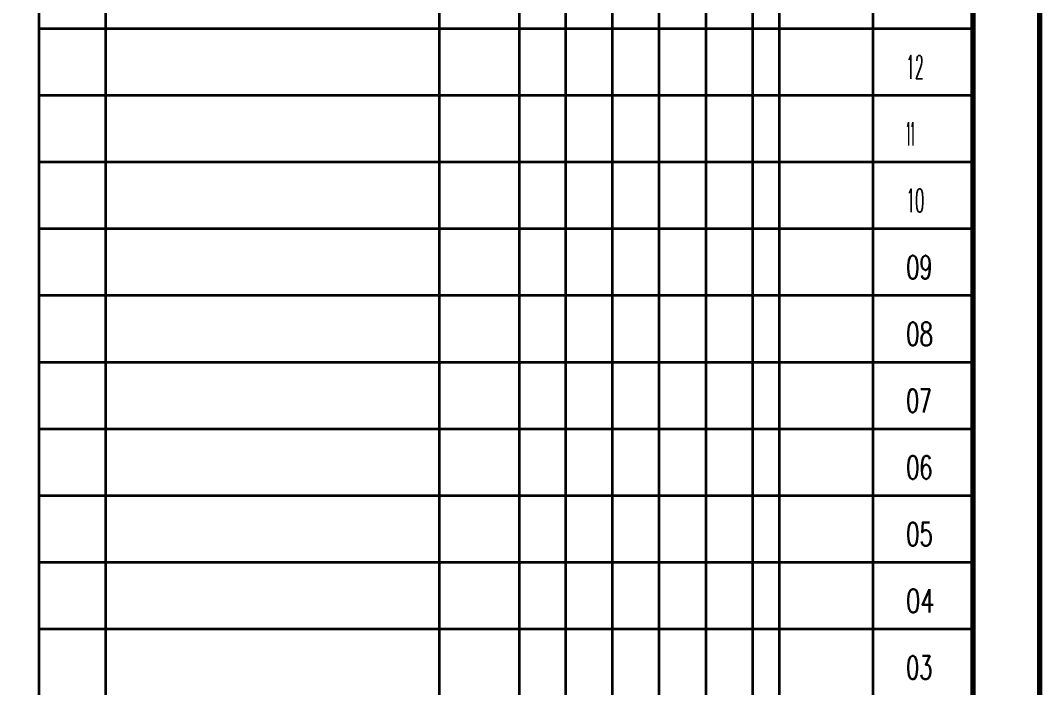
# Model space of a CAD drawing. Header units: millimetres. Extents: x 1333 to 104182, y -63725 to -5704.
# Drawn here: x 47386.5 to 47539.2, y -63529.9 to -63429.9 of the extents above; entities that cross this region are included whole.
import ezdxf
from ezdxf.enums import TextEntityAlignment as Align

# ---------------------------------------------------------------- set-up
doc = ezdxf.new("R2010")
doc.units = ezdxf.units.MM
doc.header["$LTSCALE"] = 0.5
doc.layers.add('11', color=3, linetype='Continuous')
doc.styles.get("Standard").update_dxf_attribs({"font": 'simplex.shx'})

msp = doc.modelspace()

# ---------------------------------------------------------------- linework, layer by layer
at = {"color": 7, "lineweight": 70}
for p, q in [((47539.214, -63131.16), (47539.214, -63725.16)), ((47529.214, -63141.16), (47529.214, -63715.16))]:
    msp.add_line(p, q, dxfattribs=at)
at = {"color": 7, "lineweight": 35, "ltscale": 0.25}
for p, q in [((47389.214, -63421.16), (47389.214, -63431.16)), ((47389.214, -63421.16), (47389.214, -63431.16)), ((47399.214, -63421.16), (47399.214, -63431.16)), ((47399.214, -63421.16), (47399.214, -63431.16)), ((47449.214, -63421.16), (47449.214, -63431.16)), ((47449.214, -63421.16), (47449.214, -63431.16)), ((47461.214, -63421.16), (47461.214, -63431.16)), ((47461.214, -63421.16), (47461.214, -63431.16)), ((47468.214, -63431.16), (47468.214, -63421.16)), ((47468.214, -63431.16), (47468.214, -63421.16)), ((47475.214, -63431.16), (47475.214, -63421.16)), ((47475.214, -63431.16), (47475.214, -63421.16)), ((47482.214, -63431.16), (47482.214, -63421.16)), ((47482.214, -63431.16), (47482.214, -63421.16)), ((47489.214, -63421.16), (47489.214, -63431.16)), ((47489.214, -63421.16), (47489.214, -63431.16)), ((47496.214, -63431.16), (47496.214, -63421.16)), ((47496.214, -63431.16), (47496.214, -63421.16)), ((47500.214, -63431.16), (47500.214, -63421.16)), ((47500.214, -63431.16), (47500.214, -63421.16)), ((47514.214, -63421.16), (47514.214, -63431.16)), ((47514.214, -63421.16), (47514.214, -63431.16)), ((47529.214, -63431.16), (47529.214, -63421.16)), ((47529.214, -63431.16), (47529.214, -63421.16)), ((47389.214, -63431.16), (47389.214, -63441.16)), ((47389.214, -63431.16), (47389.214, -63441.16)), ((47399.214, -63431.16), (47399.214, -63441.16)), ((47399.214, -63431.16), (47399.214, -63441.16)), ((47449.214, -63431.16), (47449.214, -63441.16)), ((47449.214, -63431.16), (47449.214, -63441.16)), ((47461.214, -63431.16), (47461.214, -63441.16)), ((47461.214, -63431.16), (47461.214, -63441.16)), ((47468.214, -63441.16), (47468.214, -63431.16)), ((47468.214, -63441.16), (47468.214, -63431.16)), ((47475.214, -63441.16), (47475.214, -63431.16)), ((47475.214, -63441.16), (47475.214, -63431.16)), ((47482.214, -63441.16), (47482.214, -63431.16)), ((47482.214, -63441.16), (47482.214, -63431.16)), ((47489.214, -63431.16), (47489.214, -63441.16)), ((47489.214, -63431.16), (47489.214, -63441.16)), ((47496.214, -63441.16), (47496.214, -63431.16)), ((47496.214, -63441.16), (47496.214, -63431.16)), ((47500.214, -63441.16), (47500.214, -63431.16)), ((47500.214, -63441.16), (47500.214, -63431.16)), ((47514.214, -63431.16), (47514.214, -63441.16)), ((47514.214, -63431.16), (47514.214, -63441.16)), ((47529.214, -63441.16), (47529.214, -63431.16)), ((47529.214, -63441.16), (47529.214, -63431.16)), ((47389.214, -63441.16), (47389.214, -63451.16)), ((47389.214, -63441.16), (47389.214, -63451.16)), ((47399.214, -63441.16), (47399.214, -63451.16)), ((47399.214, -63441.16), (47399.214, -63451.16)), ((47449.214, -63441.16), (47449.214, -63451.16)), ((47449.214, -63441.16), (47449.214, -63451.16)), ((47461.214, -63441.16), (47461.214, -63451.16)), ((47461.214, -63441.16), (47461.214, -63451.16)), ((47468.214, -63451.16), (47468.214, -63441.16)), ((47468.214, -63451.16), (47468.214, -63441.16)), ((47475.214, -63451.16), (47475.214, -63441.16)), ((47475.214, -63451.16), (47475.214, -63441.16)), ((47482.214, -63451.16), (47482.214, -63441.16)), ((47482.214, -63451.16), (47482.214, -63441.16)), ((47489.214, -63441.16), (47489.214, -63451.16)), ((47489.214, -63441.16), (47489.214, -63451.16)), ((47496.214, -63451.16), (47496.214, -63441.16)), ((47496.214, -63451.16), (47496.214, -63441.16)), ((47500.214, -63451.16), (47500.214, -63441.16)), ((47500.214, -63451.16), (47500.214, -63441.16)), ((47514.214, -63441.16), (47514.214, -63451.16)), ((47514.214, -63441.16), (47514.214, -63451.16)), ((47529.214, -63451.16), (47529.214, -63441.16)), ((47529.214, -63451.16), (47529.214, -63441.16)), ((47389.214, -63451.16), (47389.214, -63461.16)), ((47389.214, -63451.16), (47389.214, -63461.16)), ((47399.214, -63451.16), (47399.214, -63461.16)), ((47399.214, -63451.16), (47399.214, -63461.16)), ((47449.214, -63451.16), (47449.214, -63461.16)), ((47449.214, -63451.16), (47449.214, -63461.16)), ((47461.214, -63451.16), (47461.214, -63461.16)), ((47461.214, -63451.16), (47461.214, -63461.16)), ((47468.214, -63461.16), (47468.214, -63451.16)), ((47468.214, -63461.16), (47468.214, -63451.16)), ((47475.214, -63461.16), (47475.214, -63451.16)), ((47475.214, -63461.16), (47475.214, -63451.16)), ((47482.214, -63461.16), (47482.214, -63451.16)), ((47482.214, -63461.16), (47482.214, -63451.16)), ((47489.214, -63451.16), (47489.214, -63461.16)), ((47489.214, -63451.16), (47489.214, -63461.16)), ((47496.214, -63461.16), (47496.214, -63451.16)), ((47496.214, -63461.16), (47496.214, -63451.16)), ((47500.214, -63461.16), (47500.214, -63451.16)), ((47500.214, -63461.16), (47500.214, -63451.16)), ((47514.214, -63451.16), (47514.214, -63461.16)), ((47514.214, -63451.16), (47514.214, -63461.16)), ((47529.214, -63461.16), (47529.214, -63451.16)), ((47529.214, -63461.16), (47529.214, -63451.16)), ((47389.214, -63461.16), (47389.214, -63471.16)), ((47389.214, -63461.16), (47389.214, -63471.16)), ((47399.214, -63461.16), (47399.214, -63471.16)), ((47399.214, -63461.16), (47399.214, -63471.16)), ((47449.214, -63461.16), (47449.214, -63471.16)), ((47449.214, -63461.16), (47449.214, -63471.16)), ((47461.214, -63461.16), (47461.214, -63471.16)), ((47461.214, -63461.16), (47461.214, -63471.16)), ((47468.214, -63471.16), (47468.214, -63461.16)), ((47468.214, -63471.16), (47468.214, -63461.16)), ((47475.214, -63471.16), (47475.214, -63461.16)), ((47475.214, -63471.16), (47475.214, -63461.16)), ((47482.214, -63471.16), (47482.214, -63461.16)), ((47482.214, -63471.16), (47482.214, -63461.16)), ((47489.214, -63461.16), (47489.214, -63471.16)), ((47489.214, -63461.16), (47489.214, -63471.16)), ((47496.214, -63471.16), (47496.214, -63461.16)), ((47496.214, -63471.16), (47496.214, -63461.16)), ((47500.214, -63471.16), (47500.214, -63461.16)), ((47500.214, -63471.16), (47500.214, -63461.16)), ((47514.214, -63461.16), (47514.214, -63471.16)), ((47514.214, -63461.16), (47514.214, -63471.16)), ((47529.214, -63471.16), (47529.214, -63461.16)), ((47529.214, -63471.16), (47529.214, -63461.16)), ((47389.214, -63471.16), (47389.214, -63481.16)), ((47389.214, -63471.16), (47389.214, -63481.16)), ((47399.214, -63471.16), (47399.214, -63481.16)), ((47399.214, -63471.16), (47399.214, -63481.16)), ((47449.214, -63471.16), (47449.214, -63481.16)), ((47449.214, -63471.16), (47449.214, -63481.16)), ((47461.214, -63471.16), (47461.214, -63481.16)), ((47461.214, -63471.16), (47461.214, -63481.16)), ((47468.214, -63481.16), (47468.214, -63471.16)), ((47468.214, -63481.16), (47468.214, -63471.16)), ((47475.214, -63481.16), (47475.214, -63471.16)), ((47475.214, -63481.16), (47475.214, -63471.16)), ((47482.214, -63481.16), (47482.214, -63471.16)), ((47482.214, -63481.16), (47482.214, -63471.16)), ((47489.214, -63471.16), (47489.214, -63481.16)), ((47489.214, -63471.16), (47489.214, -63481.16)), ((47496.214, -63481.16), (47496.214, -63471.16)), ((47496.214, -63481.16), (47496.214, -63471.16)), ((47500.214, -63481.16), (47500.214, -63471.16)), ((47500.214, -63481.16), (47500.214, -63471.16)), ((47514.214, -63471.16), (47514.214, -63481.16)), ((47514.214, -63471.16), (47514.214, -63481.16)), ((47529.214, -63481.16), (47529.214, -63471.16)), ((47529.214, -63481.16), (47529.214, -63471.16)), ((47389.214, -63481.16), (47389.214, -63491.16)), ((47389.214, -63481.16), (47389.214, -63491.16)), ((47399.214, -63481.16), (47399.214, -63491.16)), ((47399.214, -63481.16), (47399.214, -63491.16)), ((47449.214, -63481.16), (47449.214, -63491.16)), ((47449.214, -63481.16), (47449.214, -63491.16)), ((47461.214, -63481.16), (47461.214, -63491.16)), ((47461.214, -63481.16), (47461.214, -63491.16)), ((47468.214, -63491.16), (47468.214, -63481.16)), ((47468.214, -63491.16), (47468.214, -63481.16)), ((47475.214, -63491.16), (47475.214, -63481.16)), ((47475.214, -63491.16), (47475.214, -63481.16)), ((47482.214, -63491.16), (47482.214, -63481.16)), ((47482.214, -63491.16), (47482.214, -63481.16)), ((47489.214, -63481.16), (47489.214, -63491.16)), ((47489.214, -63481.16), (47489.214, -63491.16)), ((47496.214, -63491.16), (47496.214, -63481.16)), ((47496.214, -63491.16), (47496.214, -63481.16)), ((47500.214, -63491.16), (47500.214, -63481.16)), ((47500.214, -63491.16), (47500.214, -63481.16)), ((47514.214, -63481.16), (47514.214, -63491.16)), ((47514.214, -63481.16), (47514.214, -63491.16)), ((47529.214, -63491.16), (47529.214, -63481.16)), ((47529.214, -63491.16), (47529.214, -63481.16)), ((47389.214, -63491.16), (47389.214, -63501.16)), ((47389.214, -63491.16), (47389.214, -63501.16)), ((47399.214, -63491.16), (47399.214, -63501.16)), ((47399.214, -63491.16), (47399.214, -63501.16)), ((47449.214, -63491.16), (47449.214, -63501.16)), ((47449.214, -63491.16), (47449.214, -63501.16)), ((47461.214, -63491.16), (47461.214, -63501.16)), ((47461.214, -63491.16), (47461.214, -63501.16)), ((47468.214, -63501.16), (47468.214, -63491.16)), ((47468.214, -63501.16), (47468.214, -63491.16)), ((47475.214, -63501.16), (47475.214, -63491.16)), ((47475.214, -63501.16), (47475.214, -63491.16)), ((47482.214, -63501.16), (47482.214, -63491.16)), ((47482.214, -63501.16), (47482.214, -63491.16)), ((47489.214, -63491.16), (47489.214, -63501.16)), ((47489.214, -63491.16), (47489.214, -63501.16)), ((47496.214, -63501.16), (47496.214, -63491.16)), ((47496.214, -63501.16), (47496.214, -63491.16)), ((47500.214, -63501.16), (47500.214, -63491.16)), ((47500.214, -63501.16), (47500.214, -63491.16)), ((47514.214, -63491.16), (47514.214, -63501.16)), ((47514.214, -63491.16), (47514.214, -63501.16)), ((47529.214, -63501.16), (47529.214, -63491.16)), ((47529.214, -63501.16), (47529.214, -63491.16)), ((47389.214, -63501.16), (47389.214, -63511.16)), ((47389.214, -63501.16), (47389.214, -63511.16)), ((47399.214, -63501.16), (47399.214, -63511.16)), ((47399.214, -63501.16), (47399.214, -63511.16)), ((47449.214, -63501.16), (47449.214, -63511.16)), ((47449.214, -63501.16), (47449.214, -63511.16)), ((47461.214, -63501.16), (47461.214, -63511.16)), ((47461.214, -63501.16), (47461.214, -63511.16)), ((47468.214, -63511.16), (47468.214, -63501.16)), ((47468.214, -63511.16), (47468.214, -63501.16)), ((47475.214, -63511.16), (47475.214, -63501.16)), ((47475.214, -63511.16), (47475.214, -63501.16)), ((47482.214, -63511.16), (47482.214, -63501.16)), ((47482.214, -63511.16), (47482.214, -63501.16)), ((47489.214, -63501.16), (47489.214, -63511.16)), ((47489.214, -63501.16), (47489.214, -63511.16)), ((47496.214, -63511.16), (47496.214, -63501.16)), ((47496.214, -63511.16), (47496.214, -63501.16)), ((47500.214, -63511.16), (47500.214, -63501.16)), ((47500.214, -63511.16), (47500.214, -63501.16)), ((47514.214, -63501.16), (47514.214, -63511.16)), ((47514.214, -63501.16), (47514.214, -63511.16)), ((47529.214, -63511.16), (47529.214, -63501.16)), ((47529.214, -63511.16), (47529.214, -63501.16)), ((47389.214, -63511.16), (47389.214, -63521.16)), ((47389.214, -63511.16), (47389.214, -63521.16)), ((47399.214, -63511.16), (47399.214, -63521.16)), ((47399.214, -63511.16), (47399.214, -63521.16)), ((47449.214, -63511.16), (47449.214, -63521.16)), ((47449.214, -63511.16), (47449.214, -63521.16)), ((47461.214, -63511.16), (47461.214, -63521.16)), ((47461.214, -63511.16), (47461.214, -63521.16)), ((47468.214, -63521.16), (47468.214, -63511.16)), ((47468.214, -63521.16), (47468.214, -63511.16)), ((47475.214, -63521.16), (47475.214, -63511.16)), ((47475.214, -63521.16), (47475.214, -63511.16)), ((47482.214, -63521.16), (47482.214, -63511.16)), ((47482.214, -63521.16), (47482.214, -63511.16)), ((47489.214, -63511.16), (47489.214, -63521.16)), ((47489.214, -63511.16), (47489.214, -63521.16)), ((47496.214, -63521.16), (47496.214, -63511.16)), ((47496.214, -63521.16), (47496.214, -63511.16)), ((47500.214, -63521.16), (47500.214, -63511.16)), ((47500.214, -63521.16), (47500.214, -63511.16)), ((47514.214, -63511.16), (47514.214, -63521.16)), ((47514.214, -63511.16), (47514.214, -63521.16)), ((47529.214, -63521.16), (47529.214, -63511.16)), ((47529.214, -63521.16), (47529.214, -63511.16)), ((47389.214, -63521.16), (47389.214, -63531.16)), ((47389.214, -63521.16), (47389.214, -63531.16)), ((47399.214, -63521.16), (47399.214, -63531.16)), ((47399.214, -63521.16), (47399.214, -63531.16)), ((47449.214, -63521.16), (47449.214, -63531.16)), ((47449.214, -63521.16), (47449.214, -63531.16)), ((47461.214, -63521.16), (47461.214, -63531.16)), ((47461.214, -63521.16), (47461.214, -63531.16)), ((47468.214, -63531.16), (47468.214, -63521.16)), ((47468.214, -63531.16), (47468.214, -63521.16)), ((47475.214, -63531.16), (47475.214, -63521.16)), ((47475.214, -63531.16), (47475.214, -63521.16)), ((47482.214, -63531.16), (47482.214, -63521.16)), ((47482.214, -63531.16), (47482.214, -63521.16)), ((47489.214, -63521.16), (47489.214, -63531.16)), ((47489.214, -63521.16), (47489.214, -63531.16)), ((47496.214, -63531.16), (47496.214, -63521.16)), ((47496.214, -63531.16), (47496.214, -63521.16)), ((47500.214, -63531.16), (47500.214, -63521.16)), ((47500.214, -63531.16), (47500.214, -63521.16)), ((47514.214, -63521.16), (47514.214, -63531.16)), ((47514.214, -63521.16), (47514.214, -63531.16)), ((47529.214, -63531.16), (47529.214, -63521.16)), ((47529.214, -63531.16), (47529.214, -63521.16))]:
    msp.add_line(p, q, dxfattribs=at)
at = {"color": 7, "lineweight": 35}
for p, q in [((47529.214, -63431.16), (47389.214, -63431.16)), ((47529.214, -63431.16), (47389.214, -63431.16)), ((47529.214, -63441.16), (47389.214, -63441.16)), ((47529.214, -63441.16), (47389.214, -63441.16)), ((47529.214, -63451.16), (47389.214, -63451.16)), ((47529.214, -63451.16), (47389.214, -63451.16)), ((47529.214, -63461.16), (47389.214, -63461.16)), ((47529.214, -63461.16), (47389.214, -63461.16)), ((47529.214, -63471.16), (47389.214, -63471.16)), ((47529.214, -63471.16), (47389.214, -63471.16)), ((47529.214, -63481.16), (47389.214, -63481.16)), ((47529.214, -63481.16), (47389.214, -63481.16)), ((47529.214, -63491.16), (47389.214, -63491.16)), ((47529.214, -63491.16), (47389.214, -63491.16)), ((47529.214, -63501.16), (47389.214, -63501.16)), ((47529.214, -63501.16), (47389.214, -63501.16)), ((47529.214, -63511.16), (47389.214, -63511.16)), ((47529.214, -63511.16), (47389.214, -63511.16)), ((47529.214, -63521.16), (47389.214, -63521.16)), ((47529.214, -63521.16), (47389.214, -63521.16))]:
    msp.add_line(p, q, dxfattribs=at)
at = {"layer": '11'}
msp.add_lwpolyline([(46698.214, -63131.16), (47539.214, -63131.16), (47539.214, -63725.16), (46698.214, -63725.16)], close=True, dxfattribs=at)

# ---------------------------------------------------------------- texts
at = {"color": 7, "lineweight": 13}
for s, width, p, p2 in [('12', 0.525, (47519.214, -63438.66), (47521.839, -63438.66)), ('12', 0.525, (47519.214, -63438.66), (47521.839, -63438.66)), ('11', 0.369995, (47519.214, -63448.66), (47520.508, -63448.66)), ('11', 0.369995, (47519.214, -63448.66), (47520.508, -63448.66)), ('10', 0.539001, (47519.214, -63458.66), (47521.909, -63458.66)), ('10', 0.539001, (47519.214, -63458.66), (47521.909, -63458.66)), ('09', 0.719094, (47519.214, -63468.66), (47523.169, -63468.66)), ('09', 0.719094, (47519.214, -63468.66), (47523.169, -63468.66)), ('08', 0.710298, (47519.214, -63478.66), (47523.239, -63478.66)), ('08', 0.710298, (47519.214, -63478.66), (47523.239, -63478.66)), ('07', 0.679407, (47519.214, -63488.66), (47523.063, -63488.66)), ('07', 0.679407, (47519.214, -63488.66), (47523.063, -63488.66)), ('06', 0.719094, (47519.214, -63498.66), (47523.169, -63498.66)), ('06', 0.719094, (47519.214, -63498.66), (47523.169, -63498.66)), ('05', 0.704116, (47519.214, -63508.66), (47523.203, -63508.66)), ('05', 0.704116, (47519.214, -63508.66), (47523.203, -63508.66)), ('04', 0.725997, (47519.214, -63518.66), (47523.448, -63518.66)), ('04', 0.725997, (47519.214, -63518.66), (47523.448, -63518.66)), ('03', 0.691762, (47519.214, -63528.66), (47523.133, -63528.66)), ('03', 0.691762, (47519.214, -63528.66), (47523.133, -63528.66))]:
    msp.add_text(s, height=3.5, dxfattribs=dict(at, width=width)).set_placement(p, p2, align=Align.FIT)

doc.saveas('drawing.dxf')
